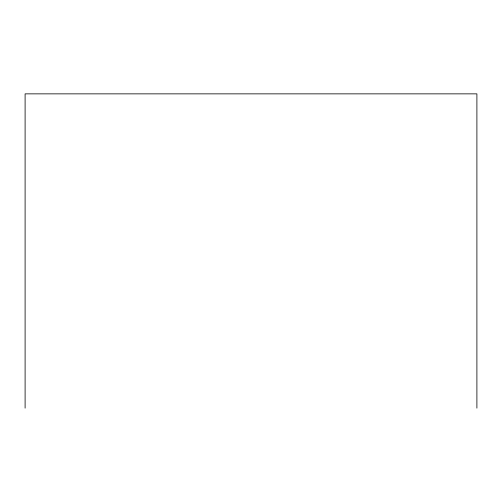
<?xml version="1.0" encoding="UTF-8"?>
<svg xmlns="http://www.w3.org/2000/svg" width="502" height="502" viewBox="0 0 502 502"><rect width="100%" height="100%" fill="white"/><g stroke="black" fill="none" stroke-linecap="round" stroke-linejoin="round"><path stroke-width="0.75" d="M476.9 408.139L476.9 93.861L25.1 93.861L25.1 408.139"/></g></svg>
